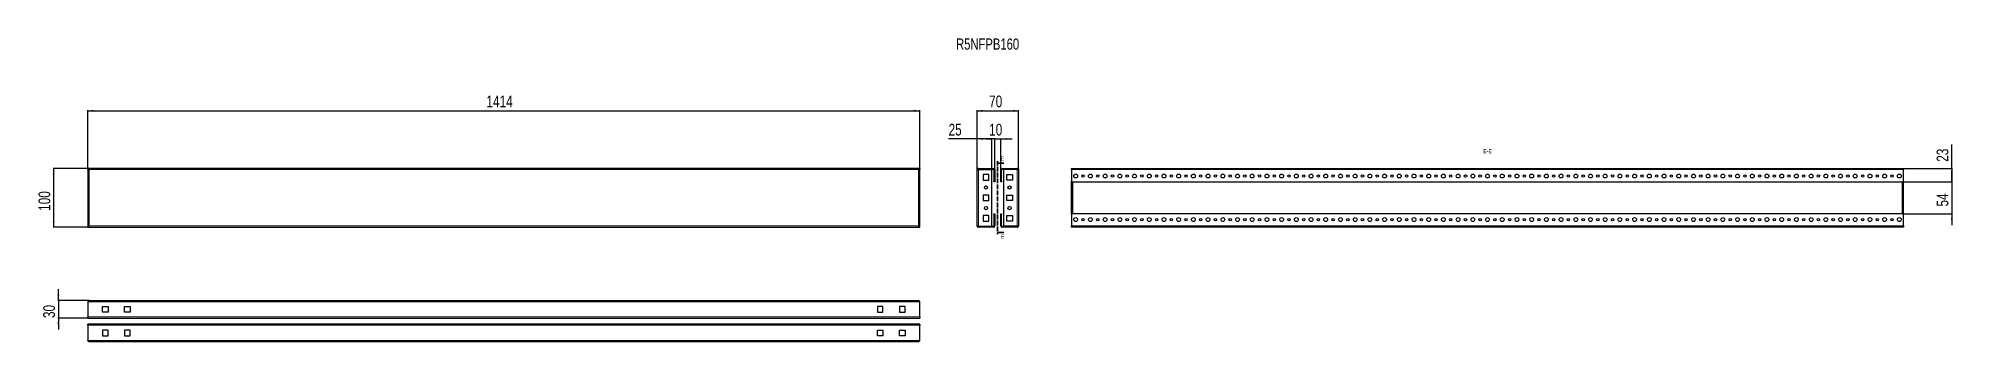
# Model space of a CAD drawing. Header units: millimetres. Extents: x -614 to 2640, y 38 to 554.
import ezdxf

# ---------------------------------------------------------------- set-up
doc = ezdxf.new("R2010")
doc.units = ezdxf.units.MM
doc.linetypes.add('CENTER', pattern=[10.16, 6.35, -1.27, 1.27, -1.27])
doc.layers.add('FORMAT', color=7, linetype='Continuous')
doc.styles.add('SLDTEXTSTYLE0', font='TXT', dxfattribs={"width": 0.75})
doc.dimstyles.new('SLDDIMSTYLE0', dxfattribs={"dimtxt": 20, "dimasz": 10, "dimexe": 0, "dimexo": 0.0625, "dimgap": 5, "dimtad": 2, "dimdec": 1, "dimrnd": 1e-09, "dimzin": 12, "dimdsep": 46, "dimtxsty": 'SLDTEXTSTYLE0', "dimsah": 1, "dimcen": 0.09, "dimadec": 0, "dimazin": 3, "dimtfac": 1, "dimtofl": 0, "dimtmove": 0, "dimatfit": 3, "dimfxl": 0, "dimfrac": 2, "dimtolj": 1, "dimtzin": 12, "dimarcsym": 0})
doc.dimstyles.new('SLDDIMSTYLE1', dxfattribs={"dimtxt": 20, "dimasz": 10, "dimexe": 0, "dimexo": 0.0625, "dimgap": 5, "dimtad": 2, "dimdec": 1, "dimrnd": 1e-09, "dimzin": 12, "dimdsep": 46, "dimtxsty": 'SLDTEXTSTYLE0', "dimsah": 1, "dimcen": 0.09, "dimadec": 0, "dimazin": 3, "dimtfac": 1, "dimtmove": 0, "dimatfit": 0, "dimfxl": 0, "dimfrac": 2, "dimtolj": 1, "dimtzin": 12, "dimarcsym": 0})

# ---------------------------------------------------------------- blocks, each defined once
blk = doc.blocks.new('_D')
at = {"layer": 'FORMAT'}
for p, q in [((-529.8, 330.6), (-529.8, 431.6)), ((-529.8, 430.6), (884.2, 430.6)), ((884.2, 330.6), (884.2, 431.6))]:
    blk.add_line(p, q, dxfattribs=at)
for points in [[(-529.8, 430.6), (-519.8, 429), (-519.8, 432.1)], [(884.2, 430.6), (874.2, 432.1), (874.2, 429)]]:
    blk.add_solid(points, dxfattribs=at)
at = {"layer": 'FORMAT', "insert": (147.7, 456.4), "char_height": 20, "attachment_point": 1, "style": 'SLDTEXTSTYLE0'}
blk.add_mtext('1414', dxfattribs=at)
blk = doc.blocks.new('_D_1')
at = {"layer": 'FORMAT'}
for p, q in [((-529.8, 332.6), (-588.9, 332.6)), ((-587.9, 332.6), (-587.9, 232.6)), ((-529.8, 232.6), (-588.9, 232.6))]:
    blk.add_line(p, q, dxfattribs=at)
for points in [[(-587.9, 332.6), (-589.5, 322.6), (-586.4, 322.6)], [(-587.9, 232.6), (-586.4, 242.6), (-589.5, 242.6)]]:
    blk.add_solid(points, dxfattribs=at)
at = {"layer": 'FORMAT', "insert": (-613.7, 260.4), "char_height": 20, "attachment_point": 1, "rotation": 90, "style": 'SLDTEXTSTYLE0'}
blk.add_mtext('100', dxfattribs=at)
blk = doc.blocks.new('_D_2')
at = {"layer": 'FORMAT'}
for p, q in [((982, 330.5), (982, 431.6)), ((982, 430.6), (1052, 430.6)), ((1052, 330.5), (1052, 431.6))]:
    blk.add_line(p, q, dxfattribs=at)
for points in [[(982, 430.6), (992, 429), (992, 432.1)], [(1052, 430.6), (1042, 432.1), (1042, 429)]]:
    blk.add_solid(points, dxfattribs=at)
at = {"layer": 'FORMAT', "insert": (1002.2, 456.4), "char_height": 20, "attachment_point": 1, "style": 'SLDTEXTSTYLE0'}
blk.add_mtext('70', dxfattribs=at)
blk = doc.blocks.new('_D_3')
at = {"layer": 'FORMAT'}
for p, q in [((1012, 382.6), (992.7, 382.6)), ((1012, 330.5), (1012, 383.6)), ((1012, 382.6), (1022, 382.6)), ((1022, 330.5), (1022, 383.6)), ((1022, 382.6), (1041.2, 382.6))]:
    blk.add_line(p, q, dxfattribs=at)
for points in [[(1012, 382.6), (1002, 384.1), (1002, 381)], [(1022, 382.6), (1032, 381), (1032, 384.1)]]:
    blk.add_solid(points, dxfattribs=at)
at = {"layer": 'FORMAT', "insert": (1002.2, 408.4), "char_height": 20, "attachment_point": 1, "style": 'SLDTEXTSTYLE0'}
blk.add_mtext('10', dxfattribs=at)
blk = doc.blocks.new('_D_4')
at = {"layer": 'FORMAT'}
for p, q in [((982, 382.6), (933.2, 382.6)), ((982, 330.5), (982, 383.6)), ((1007, 382.6), (982, 382.6)), ((1007, 330.6), (1007, 383.6))]:
    blk.add_line(p, q, dxfattribs=at)
for points in [[(982, 382.6), (992, 381), (992, 384.1)], [(1007, 382.6), (997, 384.1), (997, 381)]]:
    blk.add_solid(points, dxfattribs=at)
at = {"layer": 'FORMAT', "insert": (933.2, 408.4), "char_height": 20, "attachment_point": 1, "style": 'SLDTEXTSTYLE0'}
blk.add_mtext('25', dxfattribs=at)
blk = doc.blocks.new('_D_5')
at = {"layer": 'FORMAT'}
for p, q in [((-527.7, 108), (-580.9, 108)), ((-579.9, 108), (-579.9, 127.3)), ((-579.9, 108), (-579.9, 78)), ((-529.8, 78), (-580.9, 78)), ((-579.9, 78), (-579.9, 58.8))]:
    blk.add_line(p, q, dxfattribs=at)
for points in [[(-579.9, 108), (-578.4, 118), (-581.5, 118)], [(-579.9, 78), (-581.5, 68), (-578.4, 68)]]:
    blk.add_solid(points, dxfattribs=at)
at = {"layer": 'FORMAT', "insert": (-605.7, 78.2), "char_height": 20, "attachment_point": 1, "rotation": 90, "style": 'SLDTEXTSTYLE0'}
blk.add_mtext('30', dxfattribs=at)
blk = doc.blocks.new('_D_6')
at = {"layer": 'FORMAT'}
for p, q in [((2638.5, 309.6), (2638.5, 328.8)), ((2555.4, 309.6), (2639.5, 309.6)), ((2638.5, 309.6), (2638.5, 255.6)), ((2555.4, 255.6), (2639.5, 255.6)), ((2638.5, 255.6), (2638.5, 236.3))]:
    blk.add_line(p, q, dxfattribs=at)
for points in [[(2638.5, 309.6), (2640.1, 319.6), (2637, 319.6)], [(2638.5, 255.6), (2637, 245.6), (2640.1, 245.6)]]:
    blk.add_solid(points, dxfattribs=at)
at = {"layer": 'FORMAT', "insert": (2612.7, 267.8), "char_height": 20, "attachment_point": 1, "rotation": 90, "style": 'SLDTEXTSTYLE0'}
blk.add_mtext('54', dxfattribs=at)
blk = doc.blocks.new('_D_7')
at = {"layer": 'FORMAT'}
for p, q in [((2638.5, 332.6), (2638.5, 373.3)), ((2556.4, 332.6), (2639.5, 332.6)), ((2638.5, 332.6), (2638.5, 309.6)), ((2555.4, 309.6), (2639.5, 309.6))]:
    blk.add_line(p, q, dxfattribs=at)
for points in [[(2638.5, 332.6), (2637, 322.6), (2640.1, 322.6)], [(2638.5, 309.6), (2640.1, 319.6), (2637, 319.6)]]:
    blk.add_solid(points, dxfattribs=at)
at = {"layer": 'FORMAT', "insert": (2612.7, 343.8), "char_height": 20, "attachment_point": 1, "rotation": 90, "style": 'SLDTEXTSTYLE0'}
blk.add_mtext('23', dxfattribs=at)

msp = doc.modelspace()

# ---------------------------------------------------------------- linework, layer by layer
at = {"color": 7, "linetype": 'Continuous', "lineweight": 25}
for p, q in [((-529.78, 331.07), (-529.78, 332.57)), ((884.22, 332.57), (-529.78, 332.57)), ((-529.78, 331.07), (-529.78, 330.57)), ((-529.78, 330.57), (-529.78, 234.57)), ((-529.78, 330.57), (-528.28, 330.57)), ((884.22, 330.57), (882.72, 330.57)), ((884.22, 332.57), (884.22, 331.07)), ((884.22, 330.57), (884.22, 331.07)), ((884.22, 234.57), (884.22, 330.57)), ((981.95, 234.67), (981.95, 330.47)), ((984.05, 332.57), (984.05, 331.07)), ((984.05, 332.57), (1009.85, 332.57)), ((984.05, 331.07), (1009.85, 331.07)), ((984.05, 330.57), (1006.95, 330.57)), ((1006.95, 234.57), (1006.95, 330.57)), ((1010.45, 330.47), (1010.45, 310.57)), ((1011.95, 330.47), (1011.95, 310.57)), ((1021.95, 310.57), (1021.95, 330.47)), ((1023.45, 310.57), (1023.45, 330.47)), ((1024.05, 332.57), (1049.85, 332.57)), ((1024.05, 331.07), (1049.85, 331.07)), ((1026.95, 234.57), (1026.95, 330.57)), ((1049.85, 330.57), (1026.95, 330.57)), ((1049.85, 331.07), (1049.85, 332.57)), ((1051.95, 330.47), (1051.95, 234.67)), ((1142.36, 332.57), (2556.36, 332.57)), ((1142.36, 330.47), (1142.36, 332.57)), ((1142.36, 330.47), (1142.36, 310.57)), ((2556.36, 332.57), (2556.36, 330.47)), ((2556.36, 310.57), (2556.36, 330.47)), ((992.2, 322.32), (992.2, 312.82)), ((1001.7, 322.32), (992.2, 322.32)), ((992.2, 312.82), (1001.7, 312.82)), ((1001.7, 312.82), (1001.7, 322.32)), ((1010.45, 310.57), (1011.95, 310.57)), ((1010.45, 309.57), (1010.45, 310.57)), ((1011.95, 309.57), (1010.45, 309.57)), ((1011.95, 310.57), (1011.95, 309.57)), ((1021.95, 310.57), (1023.45, 310.57)), ((1021.95, 309.57), (1021.95, 310.57)), ((1023.45, 309.57), (1021.95, 309.57)), ((1023.45, 310.57), (1023.45, 309.57)), ((1032.2, 322.32), (1041.7, 322.32)), ((1032.2, 312.82), (1032.2, 322.32)), ((1041.7, 312.82), (1032.2, 312.82)), ((1041.7, 322.32), (1041.7, 312.82)), ((1142.36, 310.57), (1143.36, 309.57)), ((1142.36, 254.57), (1142.36, 310.57)), ((1143.36, 309.57), (2555.36, 309.57)), ((1143.86, 255.57), (1143.86, 309.57)), ((2554.86, 255.57), (2554.86, 309.57)), ((2555.36, 309.57), (2556.36, 310.57)), ((2556.36, 254.57), (2556.36, 310.57)), ((992.2, 287.32), (992.2, 277.82)), ((1001.7, 287.32), (992.2, 287.32)), ((992.2, 277.82), (1001.7, 277.82)), ((1001.7, 277.82), (1001.7, 287.32)), ((1032.2, 287.32), (1041.7, 287.32)), ((1032.2, 277.82), (1032.2, 287.32)), ((1041.7, 277.82), (1032.2, 277.82)), ((1041.7, 287.32), (1041.7, 277.82)), ((-528.28, 234.57), (-529.78, 234.57)), ((-529.78, 234.57), (-529.78, 234.07)), ((-529.78, 234.07), (-529.78, 232.57)), ((-529.78, 232.57), (884.22, 232.57)), ((882.72, 234.57), (884.22, 234.57)), ((884.22, 234.07), (884.22, 234.57)), ((884.22, 232.57), (884.22, 234.07)), ((984.05, 234.57), (1006.95, 234.57)), ((984.05, 232.57), (984.05, 234.07)), ((1009.85, 234.07), (984.05, 234.07)), ((1009.85, 232.57), (984.05, 232.57)), ((1001.7, 252.32), (992.2, 252.32)), ((992.2, 252.32), (992.2, 242.82)), ((992.2, 242.82), (1001.7, 242.82)), ((1001.7, 242.82), (1001.7, 252.32)), ((1010.45, 254.57), (1010.45, 255.57)), ((1010.45, 255.57), (1011.95, 255.57)), ((1011.95, 254.57), (1010.45, 254.57)), ((1010.45, 254.57), (1010.45, 234.67)), ((1011.95, 255.57), (1011.95, 254.57)), ((1011.95, 254.57), (1011.95, 234.67)), ((1021.95, 255.57), (1023.45, 255.57)), ((1021.95, 254.57), (1021.95, 255.57)), ((1023.45, 254.57), (1021.95, 254.57)), ((1021.95, 234.67), (1021.95, 254.57)), ((1023.45, 255.57), (1023.45, 254.57)), ((1023.45, 234.67), (1023.45, 254.57)), ((1049.85, 234.07), (1024.05, 234.07)), ((1049.85, 232.57), (1024.05, 232.57)), ((1049.85, 234.57), (1026.95, 234.57)), ((1032.2, 252.32), (1041.7, 252.32)), ((1032.2, 242.82), (1032.2, 252.32)), ((1041.7, 242.82), (1032.2, 242.82)), ((1041.7, 252.32), (1041.7, 242.82)), ((1049.85, 234.07), (1049.85, 232.57)), ((1143.36, 255.57), (1142.36, 254.57)), ((1142.36, 254.57), (1142.36, 234.67)), ((1142.36, 232.57), (1142.36, 234.67)), ((2556.36, 232.57), (1142.36, 232.57)), ((2555.36, 255.57), (1143.36, 255.57)), ((2556.36, 254.57), (2555.36, 255.57)), ((2556.36, 234.67), (2556.36, 254.57)), ((2556.36, 234.67), (2556.36, 232.57)), ((-529.78, 105.92), (-529.78, 80.12)), ((-527.68, 108.02), (882.12, 108.02)), ((-504.78, 97.77), (-495.28, 97.77)), ((-504.78, 88.27), (-504.78, 97.77)), ((-495.28, 97.77), (-495.28, 88.27)), ((-467.28, 97.77), (-457.78, 97.77)), ((-467.28, 88.27), (-467.28, 97.77)), ((-457.78, 97.77), (-457.78, 88.27)), ((821.72, 97.77), (812.22, 97.77)), ((812.22, 97.77), (812.22, 88.27)), ((821.72, 88.27), (821.72, 97.77)), ((849.72, 97.77), (849.72, 88.27)), ((859.22, 97.77), (849.72, 97.77)), ((859.22, 88.27), (859.22, 97.77)), ((884.22, 80.12), (884.22, 105.92)), ((-529.78, 78.02), (-529.78, 80.12)), ((-529.78, 78.02), (884.22, 78.02)), ((-529.78, 65.92), (-529.78, 68.02)), ((884.22, 68.02), (-529.78, 68.02)), ((-529.78, 65.92), (-529.78, 40.12)), ((-495.28, 88.27), (-504.78, 88.27)), ((-457.78, 88.27), (-467.28, 88.27)), ((812.22, 88.27), (821.72, 88.27)), ((849.72, 88.27), (859.22, 88.27)), ((884.22, 80.12), (884.22, 78.02)), ((884.22, 68.02), (884.22, 65.92)), ((884.22, 40.12), (884.22, 65.92)), ((882.12, 38.02), (-527.68, 38.02)), ((-495.28, 57.77), (-504.78, 57.77)), ((-504.78, 57.77), (-504.78, 48.27)), ((-504.78, 48.27), (-495.28, 48.27)), ((-495.28, 48.27), (-495.28, 57.77)), ((-457.78, 57.77), (-467.28, 57.77)), ((-467.28, 57.77), (-467.28, 48.27)), ((-467.28, 48.27), (-457.78, 48.27)), ((-457.78, 48.27), (-457.78, 57.77)), ((812.22, 48.27), (812.22, 57.77)), ((812.22, 57.77), (821.72, 57.77)), ((821.72, 48.27), (812.22, 48.27)), ((821.72, 57.77), (821.72, 48.27)), ((849.72, 57.77), (859.22, 57.77)), ((849.72, 48.27), (849.72, 57.77)), ((859.22, 48.27), (849.72, 48.27)), ((859.22, 57.77), (859.22, 48.27))]:
    msp.add_line(p, q, dxfattribs=at)
at = {"color": 8, "linetype": 'Continuous', "lineweight": 18}
for p, q in [((-527.68, 330.47), (-527.68, 234.67)), ((882.12, 330.47), (-527.68, 330.47)), ((882.12, 234.67), (882.12, 330.47)), ((984.05, 234.57), (984.05, 330.57)), ((1009.85, 331.07), (1009.85, 332.57)), ((1010.45, 330.47), (1011.95, 330.47)), ((1023.45, 330.47), (1021.95, 330.47)), ((1024.05, 331.07), (1024.05, 332.57)), ((1049.85, 330.57), (1049.85, 234.57)), ((1142.36, 330.47), (2556.36, 330.47)), ((1144.46, 255.57), (1144.46, 309.57)), ((2554.26, 309.57), (2554.26, 255.57)), ((-527.68, 234.67), (882.12, 234.67)), ((1009.85, 234.07), (1009.85, 232.57)), ((1010.45, 234.67), (1011.95, 234.67)), ((1023.45, 234.67), (1021.95, 234.67)), ((1024.05, 234.07), (1024.05, 232.57)), ((2556.36, 234.67), (1142.36, 234.67)), ((-529.78, 105.92), (884.22, 105.92)), ((-529.78, 80.12), (884.22, 80.12)), ((884.22, 65.92), (-529.78, 65.92)), ((884.22, 40.12), (-529.78, 40.12))]:
    msp.add_line(p, q, dxfattribs=at)
at = {"color": 7, "linetype": 'CENTER', "lineweight": 35}
msp.add_line((1016.55, 344.57), (1016.55, 220.56), dxfattribs=at)
at = {"color": 7, "linetype": 'Continuous', "lineweight": 35}
for p, q in [((1027.19, 341.57), (1016.55, 341.57)), ((1027.19, 223.56), (1016.55, 223.56))]:
    msp.add_line(p, q, dxfattribs=at)
at = {"color": 7, "linetype": 'Continuous', "lineweight": 25}
for centre, radius in [((996.95, 300.07), 2.75), ((1036.95, 300.07), 2.75), ((1149.36, 319.57), 3.25), ((1161.86, 319.57), 2.1), ((1174.36, 319.57), 3.25), ((1186.86, 319.57), 2.1), ((1199.36, 319.57), 3.25), ((1211.86, 319.57), 2.1), ((1224.36, 319.57), 3.25), ((1236.86, 319.57), 2.1), ((1249.36, 319.57), 3.25), ((1261.86, 319.57), 2.1), ((1274.36, 319.57), 3.25), ((1286.86, 319.57), 2.1), ((1299.36, 319.57), 3.25), ((1311.86, 319.57), 2.1), ((1324.36, 319.57), 3.25), ((1336.86, 319.57), 2.1), ((1349.36, 319.57), 3.25), ((1361.86, 319.57), 2.1), ((1374.36, 319.57), 3.25), ((1386.86, 319.57), 2.1), ((1399.36, 319.57), 3.25), ((1411.86, 319.57), 2.1), ((1424.36, 319.57), 3.25), ((1436.86, 319.57), 2.1), ((1449.36, 319.57), 3.25), ((1461.86, 319.57), 2.1), ((1474.36, 319.57), 3.25), ((1486.86, 319.57), 2.1), ((1499.36, 319.57), 3.25), ((1511.86, 319.57), 2.1), ((1524.36, 319.57), 3.25), ((1536.86, 319.57), 2.1), ((1549.36, 319.57), 3.25), ((1561.86, 319.57), 2.1), ((1574.36, 319.57), 3.25), ((1586.86, 319.57), 2.1), ((1599.36, 319.57), 3.25), ((1611.86, 319.57), 2.1), ((1624.36, 319.57), 3.25), ((1636.86, 319.57), 2.1), ((1649.36, 319.57), 3.25), ((1661.86, 319.57), 2.1), ((1674.36, 319.57), 3.25), ((1686.86, 319.57), 2.1), ((1699.36, 319.57), 3.25), ((1711.86, 319.57), 2.1), ((1724.36, 319.57), 3.25), ((1736.86, 319.57), 2.1), ((1749.36, 319.57), 3.25), ((1761.86, 319.57), 2.1), ((1774.36, 319.57), 3.25), ((1786.86, 319.57), 2.1), ((1799.36, 319.57), 3.25), ((1811.86, 319.57), 2.1), ((1824.36, 319.57), 3.25), ((1836.86, 319.57), 2.1), ((1849.36, 319.57), 3.25), ((1861.86, 319.57), 2.1), ((1874.36, 319.57), 3.25), ((1886.86, 319.57), 2.1), ((1899.36, 319.57), 3.25), ((1911.86, 319.57), 2.1), ((1924.36, 319.57), 3.25), ((1936.86, 319.57), 2.1), ((1949.36, 319.57), 3.25), ((1961.86, 319.57), 2.1), ((1974.36, 319.57), 3.25), ((1986.86, 319.57), 2.1), ((1999.36, 319.57), 3.25), ((2011.86, 319.57), 2.1), ((2024.36, 319.57), 3.25), ((2036.86, 319.57), 2.1), ((2049.36, 319.57), 3.25), ((2061.86, 319.57), 2.1), ((2074.36, 319.57), 3.25), ((2086.86, 319.57), 2.1), ((2099.36, 319.57), 3.25), ((2111.86, 319.57), 2.1), ((2124.36, 319.57), 3.25), ((2136.86, 319.57), 2.1), ((2149.36, 319.57), 3.25), ((2161.86, 319.57), 2.1), ((2174.36, 319.57), 3.25), ((2186.86, 319.57), 2.1), ((2199.36, 319.57), 3.25), ((2211.86, 319.57), 2.1), ((2224.36, 319.57), 3.25), ((2236.86, 319.57), 2.1), ((2249.36, 319.57), 3.25), ((2261.86, 319.57), 2.1), ((2274.36, 319.57), 3.25), ((2286.86, 319.57), 2.1), ((2299.36, 319.57), 3.25), ((2311.86, 319.57), 2.1), ((2324.36, 319.57), 3.25), ((2336.86, 319.57), 2.1), ((2349.36, 319.57), 3.25), ((2361.86, 319.57), 2.1), ((2374.36, 319.57), 3.25), ((2386.86, 319.57), 2.1), ((2399.36, 319.57), 3.25), ((2411.86, 319.57), 2.1), ((2424.36, 319.57), 3.25), ((2436.86, 319.57), 2.1), ((2449.36, 319.57), 3.25), ((2461.86, 319.57), 2.1), ((2474.36, 319.57), 3.25), ((2486.86, 319.57), 2.1), ((2499.36, 319.57), 3.25), ((2511.86, 319.57), 2.1), ((2524.36, 319.57), 3.25), ((2536.86, 319.57), 2.1), ((2549.36, 319.57), 3.25), ((996.95, 265.07), 2.75), ((1036.95, 265.07), 2.75), ((1149.36, 245.57), 3.25), ((1161.86, 245.57), 2.1), ((1174.36, 245.57), 3.25), ((1186.86, 245.57), 2.1), ((1199.36, 245.57), 3.25), ((1211.86, 245.57), 2.1), ((1224.36, 245.57), 3.25), ((1236.86, 245.57), 2.1), ((1249.36, 245.57), 3.25), ((1261.86, 245.57), 2.1), ((1274.36, 245.57), 3.25), ((1286.86, 245.57), 2.1), ((1299.36, 245.57), 3.25), ((1311.86, 245.57), 2.1), ((1324.36, 245.57), 3.25), ((1336.86, 245.57), 2.1), ((1349.36, 245.57), 3.25), ((1361.86, 245.57), 2.1), ((1374.36, 245.57), 3.25), ((1386.86, 245.57), 2.1), ((1399.36, 245.57), 3.25), ((1411.86, 245.57), 2.1), ((1424.36, 245.57), 3.25), ((1436.86, 245.57), 2.1), ((1449.36, 245.57), 3.25), ((1461.86, 245.57), 2.1), ((1474.36, 245.57), 3.25), ((1486.86, 245.57), 2.1), ((1499.36, 245.57), 3.25), ((1511.86, 245.57), 2.1), ((1524.36, 245.57), 3.25), ((1536.86, 245.57), 2.1), ((1549.36, 245.57), 3.25), ((1561.86, 245.57), 2.1), ((1574.36, 245.57), 3.25), ((1586.86, 245.57), 2.1), ((1599.36, 245.57), 3.25), ((1611.86, 245.57), 2.1), ((1624.36, 245.57), 3.25), ((1636.86, 245.57), 2.1), ((1649.36, 245.57), 3.25), ((1661.86, 245.57), 2.1), ((1674.36, 245.57), 3.25), ((1686.86, 245.57), 2.1), ((1699.36, 245.57), 3.25), ((1711.86, 245.57), 2.1), ((1724.36, 245.57), 3.25), ((1736.86, 245.57), 2.1), ((1749.36, 245.57), 3.25), ((1761.86, 245.57), 2.1), ((1774.36, 245.57), 3.25), ((1786.86, 245.57), 2.1), ((1799.36, 245.57), 3.25), ((1811.86, 245.57), 2.1), ((1824.36, 245.57), 3.25), ((1836.86, 245.57), 2.1), ((1849.36, 245.57), 3.25), ((1861.86, 245.57), 2.1), ((1874.36, 245.57), 3.25), ((1886.86, 245.57), 2.1), ((1899.36, 245.57), 3.25), ((1911.86, 245.57), 2.1), ((1924.36, 245.57), 3.25), ((1936.86, 245.57), 2.1), ((1949.36, 245.57), 3.25), ((1961.86, 245.57), 2.1), ((1974.36, 245.57), 3.25), ((1986.86, 245.57), 2.1), ((1999.36, 245.57), 3.25), ((2011.86, 245.57), 2.1), ((2024.36, 245.57), 3.25), ((2036.86, 245.57), 2.1), ((2049.36, 245.57), 3.25), ((2061.86, 245.57), 2.1), ((2074.36, 245.57), 3.25), ((2086.86, 245.57), 2.1), ((2099.36, 245.57), 3.25), ((2111.86, 245.57), 2.1), ((2124.36, 245.57), 3.25), ((2136.86, 245.57), 2.1), ((2149.36, 245.57), 3.25), ((2161.86, 245.57), 2.1), ((2174.36, 245.57), 3.25), ((2186.86, 245.57), 2.1), ((2199.36, 245.57), 3.25), ((2211.86, 245.57), 2.1), ((2224.36, 245.57), 3.25), ((2236.86, 245.57), 2.1), ((2249.36, 245.57), 3.25), ((2261.86, 245.57), 2.1), ((2274.36, 245.57), 3.25), ((2286.86, 245.57), 2.1), ((2299.36, 245.57), 3.25), ((2311.86, 245.57), 2.1), ((2324.36, 245.57), 3.25), ((2336.86, 245.57), 2.1), ((2349.36, 245.57), 3.25), ((2361.86, 245.57), 2.1), ((2374.36, 245.57), 3.25), ((2386.86, 245.57), 2.1), ((2399.36, 245.57), 3.25), ((2411.86, 245.57), 2.1), ((2424.36, 245.57), 3.25), ((2436.86, 245.57), 2.1), ((2449.36, 245.57), 3.25), ((2461.86, 245.57), 2.1), ((2474.36, 245.57), 3.25), ((2486.86, 245.57), 2.1), ((2499.36, 245.57), 3.25), ((2511.86, 245.57), 2.1), ((2524.36, 245.57), 3.25), ((2536.86, 245.57), 2.1), ((2549.36, 245.57), 3.25)]:
    msp.add_circle(centre, radius, dxfattribs=at)
for centre, radius, start, end in [((1009.85, 330.47), 2.1, 0, 90), ((1009.85, 330.47), 0.6, 0, 90), ((1024.05, 330.47), 2.1, 90, 180), ((1024.05, 330.47), 0.6, 90, 180), ((1009.85, 234.67), 0.6, 270, 0), ((1009.85, 234.67), 2.1, 270, 0), ((1024.05, 234.67), 2.1, 180, 270), ((1024.05, 234.67), 0.6, 180, 270)]:
    msp.add_arc(centre, radius, start, end, dxfattribs=at)
for points, knots in [([(-527.68, 330.47), (-527.86, 330.75), (-528.22, 331.31), (-528.75, 332.01), (-529.27, 332.48), (-529.62, 332.54), (-529.78, 332.57)], [0, 0, 0, 0, 0.2547527, 0.5096447, 0.7645377, 1, 1, 1, 1]), ([(-527.68, 330.47), (-527.86, 330.55), (-528.23, 330.71), (-528.92, 330.98), (-529.44, 331.03), (-529.78, 331.07)], [0, 0, 0, 0, 0.2598775, 0.5197391, 1, 1, 1, 1]), ([(1051.95, 330.47), (1051.92, 330.75), (1051.85, 331.31), (1051.35, 332.01), (1050.65, 332.48), (1050.11, 332.54), (1049.85, 332.57)], [0, 0, 0, 0, 0.2547527, 0.5096447, 0.7645377, 1, 1, 1, 1]), ([(1050.45, 330.47), (1050.44, 330.55), (1050.42, 330.71), (1050.23, 330.98), (1050, 331.03), (1049.85, 331.07)], [0, 0, 0, 0, 0.2598775, 0.5197391, 1, 1, 1, 1]), ([(882.12, 108.02), (882.3, 107.99), (882.65, 107.92), (883.19, 107.42), (883.71, 106.72), (884.06, 106.18), (884.22, 105.92)], [0, 0, 0, 0, 0.2547527, 0.5096447, 0.7645377, 1, 1, 1, 1]), ([(-527.68, 38.02), (-527.86, 38.05), (-528.22, 38.12), (-528.75, 38.62), (-529.27, 39.32), (-529.62, 39.86), (-529.78, 40.12)], [0, 0, 0, 0, 0.2547527, 0.5096447, 0.7645377, 1, 1, 1, 1])]:
    msp.add_open_spline(points, degree=3, knots=knots, dxfattribs=at)
for points in [[(-529.78, 330.57), (-529.75, 330.56), (-529.69, 330.54), (-529.2, 330.52), (-528.51, 330.49), (-527.96, 330.47), (-527.68, 330.47)], [(884.22, 332.57), (884.04, 332.53), (883.69, 332.47), (883.17, 331.99), (882.64, 331.29), (882.29, 330.74), (882.12, 330.47)], [(884.22, 331.07), (883.87, 331.03), (883.17, 330.95), (882.47, 330.63), (882.12, 330.47)], [(882.12, 330.47), (882.39, 330.47), (882.95, 330.49), (883.64, 330.52), (884.13, 330.54), (884.19, 330.56), (884.22, 330.57)], [(984.05, 332.57), (983.78, 332.53), (983.23, 332.47), (982.53, 331.99), (982.05, 331.29), (981.98, 330.74), (981.95, 330.47)], [(981.95, 330.47), (981.98, 330.47), (982.05, 330.49), (982.53, 330.52), (983.23, 330.54), (983.78, 330.56), (984.05, 330.57)], [(984.05, 331.07), (983.89, 331.03), (983.56, 330.95), (983.49, 330.63), (983.45, 330.47)], [(1049.85, 330.57), (1050.13, 330.56), (1050.68, 330.54), (1051.37, 330.52), (1051.86, 330.49), (1051.92, 330.47), (1051.95, 330.47)], [(-529.78, 234.07), (-529.43, 234.1), (-528.73, 234.18), (-528.03, 234.5), (-527.68, 234.67)], [(-529.78, 232.57), (-529.61, 232.6), (-529.26, 232.66), (-528.73, 233.15), (-528.21, 233.84), (-527.86, 234.39), (-527.68, 234.67)], [(-527.68, 234.67), (-527.96, 234.66), (-528.51, 234.64), (-529.2, 234.62), (-529.69, 234.59), (-529.75, 234.57), (-529.78, 234.57)], [(882.12, 234.67), (882.29, 234.39), (882.64, 233.84), (883.17, 233.15), (883.69, 232.66), (884.04, 232.6), (884.22, 232.57)], [(882.12, 234.67), (882.47, 234.5), (883.17, 234.18), (883.87, 234.1), (884.22, 234.07)], [(884.22, 234.57), (884.19, 234.57), (884.13, 234.59), (883.64, 234.62), (882.95, 234.64), (882.39, 234.66), (882.12, 234.67)], [(984.05, 234.57), (983.78, 234.57), (983.23, 234.59), (982.53, 234.62), (982.05, 234.64), (981.98, 234.66), (981.95, 234.67)], [(981.95, 234.67), (981.98, 234.39), (982.05, 233.84), (982.53, 233.15), (983.23, 232.66), (983.78, 232.6), (984.05, 232.57)], [(983.45, 234.67), (983.49, 234.5), (983.56, 234.18), (983.89, 234.1), (984.05, 234.07)], [(1049.85, 234.07), (1050.01, 234.1), (1050.34, 234.18), (1050.41, 234.5), (1050.45, 234.67)], [(1049.85, 232.57), (1050.13, 232.6), (1050.68, 232.66), (1051.37, 233.15), (1051.86, 233.84), (1051.92, 234.39), (1051.95, 234.67)], [(1051.95, 234.67), (1051.92, 234.66), (1051.86, 234.64), (1051.37, 234.62), (1050.68, 234.59), (1050.13, 234.57), (1049.85, 234.57)], [(-529.78, 105.92), (-529.61, 106.19), (-529.26, 106.75), (-528.73, 107.44), (-528.21, 107.92), (-527.86, 107.99), (-527.68, 108.02)], [(884.22, 40.12), (884.04, 39.84), (883.69, 39.29), (883.17, 38.6), (882.64, 38.11), (882.29, 38.05), (882.12, 38.02)]]:
    msp.add_open_spline(points, degree=3, dxfattribs=at)
at = {"color": 7, "linetype": 'Continuous', "lineweight": 35}
for points in [[(1016.55, 341.57), (1023.55, 340.45), (1023.55, 342.69)], [(1016.55, 223.56), (1023.55, 222.44), (1023.55, 224.68)]]:
    msp.add_solid(points, dxfattribs=at)

# ---------------------------------------------------------------- texts
at = {"color": 7, "linetype": 'Continuous', "char_height": 7, "attachment_point": 1, "style": 'SLDTEXTSTYLE0'}
for insert in [(1022.2, 352.66), (1022.2, 219.87)]:
    msp.add_mtext('E', dxfattribs=dict(at, insert=insert))
at = {"layer": 'FORMAT', "style": 'SLDTEXTSTYLE0'}
for s, insert, char_height, attachment_point in [('R5NFPB160', (945.95, 553.37), 19.05, 1), ('E-E', (1849.44, 365.26), 7, 2)]:
    msp.add_mtext(s, dxfattribs=dict(at, insert=insert, char_height=char_height, attachment_point=attachment_point))

# ---------------------------------------------------------------- dimensions: what is measured, and where the dimension line sits
at = {"layer": 'FORMAT'}
for base, p1, p2, dimstyle, picture, middle in [((884.22, 430.57), (-529.78, 330.57), (884.22, 330.57), 'SLDDIMSTYLE0', '_D', (177.22, 430.57)), ((1051.95, 430.57), (981.95, 330.47), (1051.95, 330.47), 'SLDDIMSTYLE0', '_D_2', (1016.95, 430.57)), ((981.95, 382.57), (1006.95, 330.57), (981.95, 330.47), 'SLDDIMSTYLE0', '_D_4', (947.95, 382.57)), ((1021.95, 382.57), (1011.95, 330.47), (1021.95, 330.47), 'SLDDIMSTYLE1', '_D_3', (1016.95, 382.57))]:
    dim = msp.add_linear_dim(base=base, p1=p1, p2=p2, dimstyle=dimstyle, dxfattribs=at)
    dim.commit()
    dim.dimension.update_dxf_attribs({"geometry": picture, "text_midpoint": middle, "dimtype": 160})
for base, p1, p2, dimstyle, picture, middle in [((2638.52, 309.57), (2556.36, 332.57), (2555.36, 309.57), 'SLDDIMSTYLE0', '_D_7', (2638.52, 358.57)), ((-587.95, 232.57), (-529.78, 332.57), (-529.78, 232.57), 'SLDDIMSTYLE0', '_D_1', (-587.95, 282.57)), ((2638.52, 255.57), (2555.36, 309.57), (2555.36, 255.57), 'SLDDIMSTYLE1', '_D_6', (2638.52, 282.57)), ((-579.95, 78.02), (-527.68, 108.02), (-529.78, 78.02), 'SLDDIMSTYLE1', '_D_5', (-579.95, 93.02))]:
    dim = msp.add_linear_dim(base=base, p1=p1, p2=p2, angle=90, dimstyle=dimstyle, dxfattribs=at)
    dim.commit()
    dim.dimension.update_dxf_attribs({"geometry": picture, "text_midpoint": middle, "dimtype": 160})

doc.saveas('drawing.dxf')
